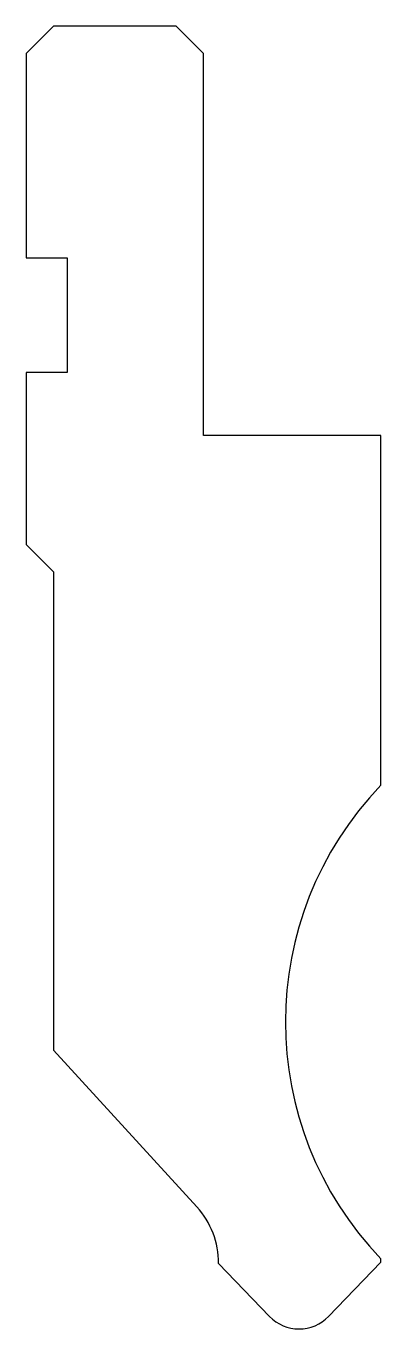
# Model space of a CAD drawing. Header units: metres. Extents: x 83.5 to 109.5, y 89.7 to 185.2.
import ezdxf

# ---------------------------------------------------------------- set-up
doc = ezdxf.new("R2010")
doc.units = ezdxf.units.M

msp = doc.modelspace()

# ---------------------------------------------------------------- linework, layer by layer
for p, q in [((85.509126, 185.171365), (83.509126, 183.171365)), ((94.509147, 185.171365), (85.509126, 185.171365)), ((96.509147, 183.171365), (94.509147, 185.171365)), ((83.509126, 183.171365), (83.509126, 168.17139)), ((96.509147, 155.171394), (96.509147, 183.171365)), ((83.509126, 168.17139), (86.509141, 168.17139)), ((86.509141, 168.17139), (86.509141, 159.77139)), ((86.509141, 159.77139), (83.509126, 159.77139)), ((83.509126, 159.77139), (83.509126, 147.171365)), ((109.509152, 155.171394), (96.509147, 155.171394)), ((109.509152, 129.52075), (109.509152, 155.171394)), ((83.509126, 147.171365), (85.509126, 145.171365)), ((85.509126, 145.171365), (85.509126, 110.09474)), ((85.509126, 110.09474), (96.02479, 98.618906)), ((105.667167, 90.587419), (109.509152, 94.565911)), ((109.509152, 94.565911), (109.509152, 94.822038)), ((97.600391, 94.471421), (101.351128, 90.587419))]:
    msp.add_line(p, q)
for centre, radius, start, end in [((127.509147, 112.171394), 25, 136.054466, 223.945534), ((91.601126, 94.565365), 6, 359.10286, 42.5), ((103.509147, 92.671394), 3, 224, 316)]:
    msp.add_arc(centre, radius, start, end)

doc.saveas('drawing.dxf')
